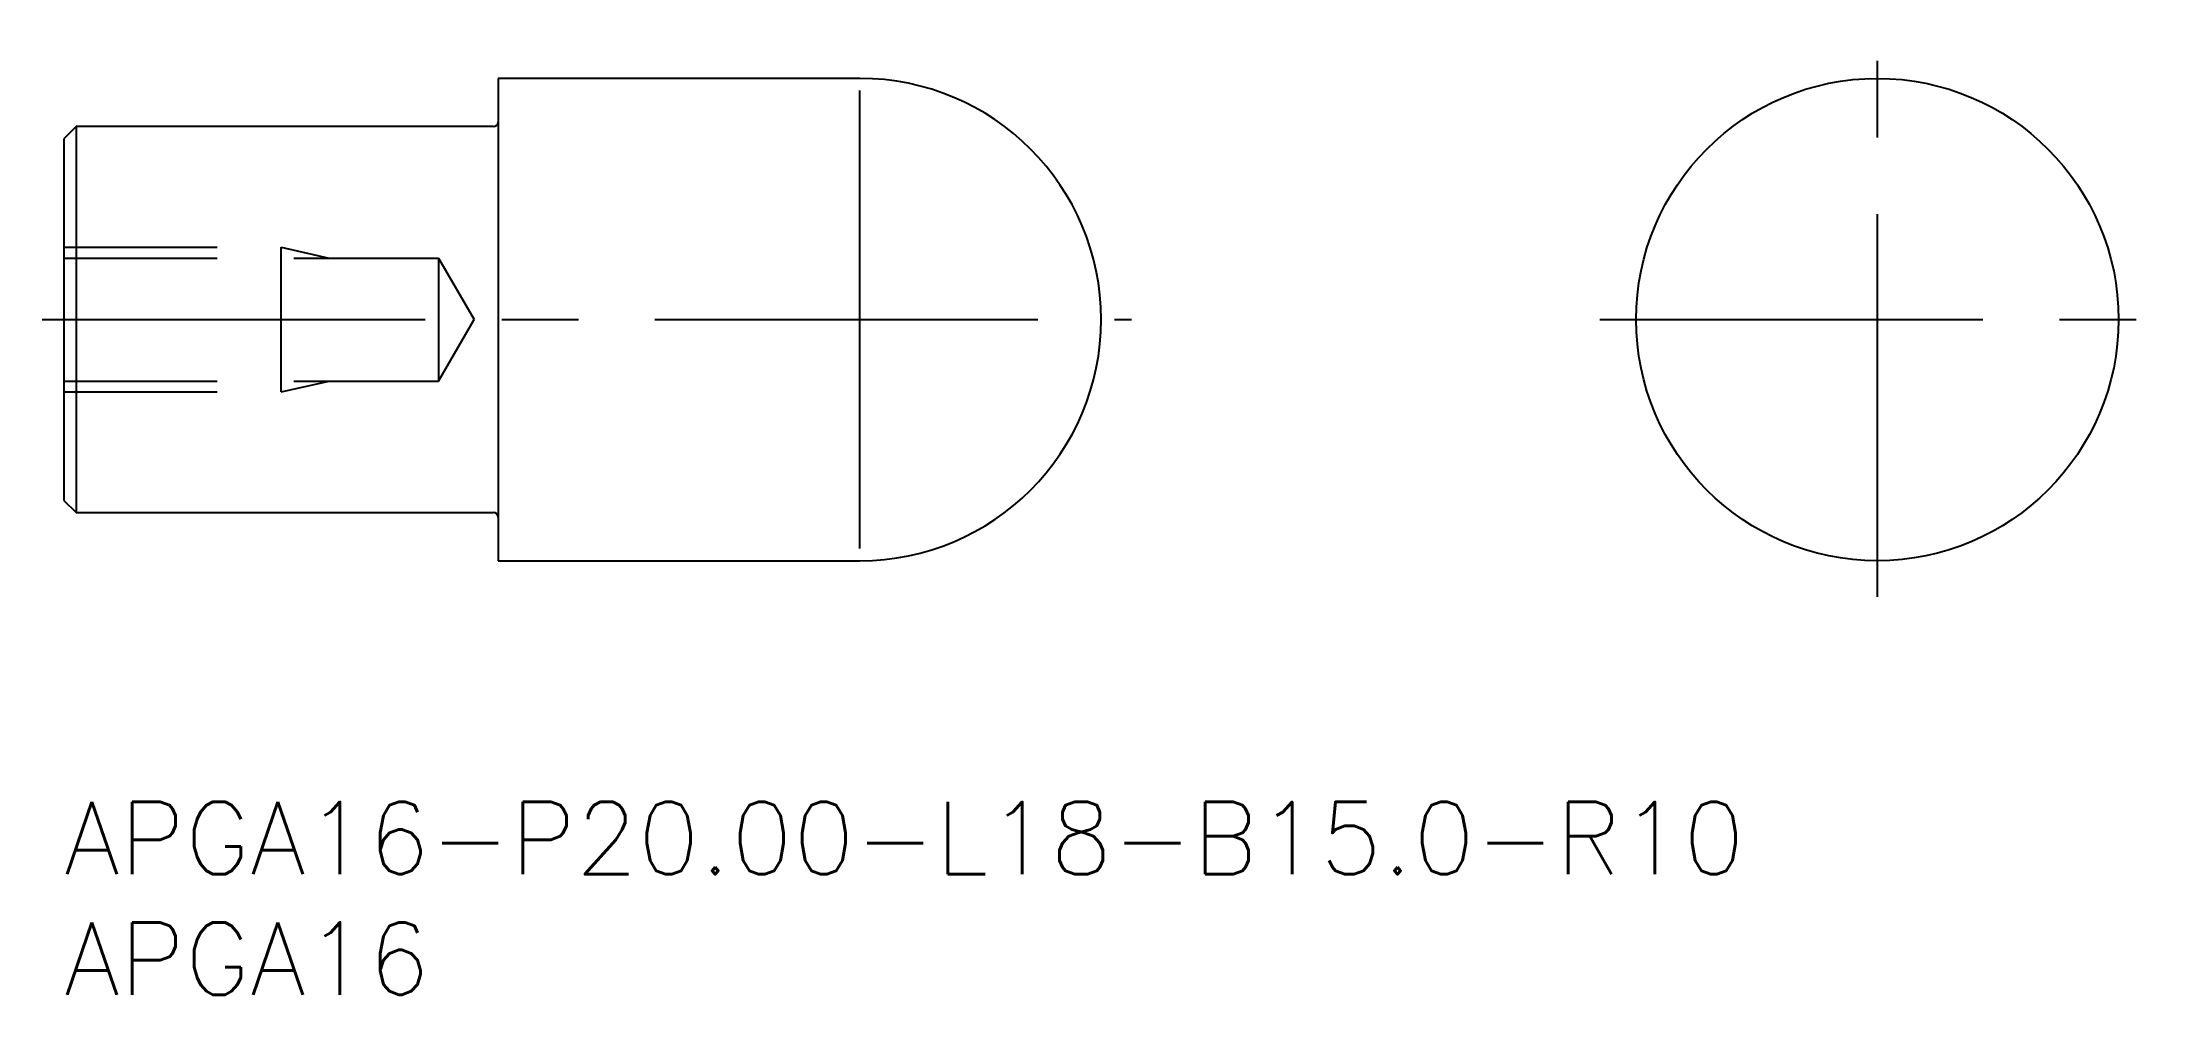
# Model space of a CAD drawing. Extents: x -0.9 to 86.7, y -8 to 31.5.
import ezdxf

# ---------------------------------------------------------------- set-up
doc = ezdxf.new("R2010")
doc.units = 0
doc.header["$LTSCALE"] = 0.5
doc.linetypes.add('CENTER', pattern=[50.8, 31.75, -6.35, 6.35, -6.35])
doc.linetypes.add('DASHED', pattern=[19.05, 12.7, -6.35])
for name, color, linetype in [('MSM_CENTER', 1, 'CENTER'), ('MSM_CONTINUOUS', 7, 'CONTINUOUS'), ('MSM_DASHED', 4, 'DASHED'), ('MSM_NARROW', 5, 'CONTINUOUS'), ('MSM_PART_NUMBER', 7, 'CONTINUOUS')]:
    doc.layers.add(name, color=color, linetype=linetype)
doc.styles.get("Standard").update_dxf_attribs({"font": 'txt.shx', "height": 1, "bigfont": 'bigfont.shx'})

# ---------------------------------------------------------------- blocks, each defined once
blk = doc.blocks.new('*U15')
at = {"layer": 'MSM_PART_NUMBER'}
blk.add_text('APGA16-P20.00-L18-B15.0-R10', height=3, dxfattribs=at).set_placement((0, -3))
blk = doc.blocks.new('*U16')
at = {"layer": 'MSM_PART_NUMBER'}
blk.add_text('APGA16', height=3, dxfattribs=at).set_placement((0, -8))

msp = doc.modelspace()

# ---------------------------------------------------------------- linework, layer by layer
at = {"layer": 'MSM_CENTER'}
for p, q in [((75.18, 8.5), (75.18, 31.5)), ((-0.9, 20), (44.26, 20)), ((63.68, 20), (86.68, 20))]:
    msp.add_line(p, q, dxfattribs=at)
at = {"layer": 'MSM_CONTINUOUS'}
for p, q in [((33, 30), (18, 30)), ((18, 30), (18, 10)), ((0.5, 28), (0, 27.5)), ((0, 27.5), (0, 12.5)), ((17.8, 28), (0.5, 28)), ((0.5, 28), (0.5, 12)), ((0, 12.5), (0.5, 12)), ((0.5, 12), (17.8, 12)), ((18, 10), (33, 10))]:
    msp.add_line(p, q, dxfattribs=at)
msp.add_circle((75.18, 20), 10, dxfattribs=at)
for centre, radius, start, end in [((33, 20), 10, 270, 90), ((17.8, 28.2), 0.2, 270, 0), ((17.8, 11.8), 0.2, 0, 90)]:
    msp.add_arc(centre, radius, start, end, dxfattribs=at)
at = {"layer": 'MSM_DASHED'}
for p, q in [((0, 23), (9, 23)), ((9, 17), (9, 23)), ((9, 23), (11, 22.55)), ((0, 22.55), (15.528, 22.55)), ((15.528, 22.55), (17, 20)), ((15.528, 22.55), (15.528, 17.45)), ((15.528, 17.45), (17, 20)), ((0, 17.45), (15.528, 17.45)), ((0, 17), (9, 17)), ((9, 17), (11, 17.45))]:
    msp.add_line(p, q, dxfattribs=at)
at = {"layer": 'MSM_NARROW'}
msp.add_line((33, 10.5), (33, 29.5), dxfattribs=at)

# ---------------------------------------------------------------- block references
at = {"layer": 'MSM_CONTINUOUS'}
for name in ['*U15', '*U16']:
    msp.add_blockref(name, (0, 0), dxfattribs=at)

doc.saveas('drawing.dxf')
